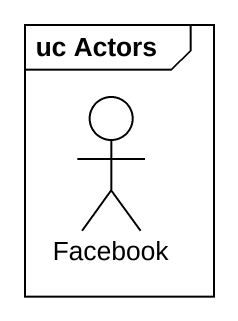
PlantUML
@startuml
mainframe uc Actors
actor Facebook
@enduml
